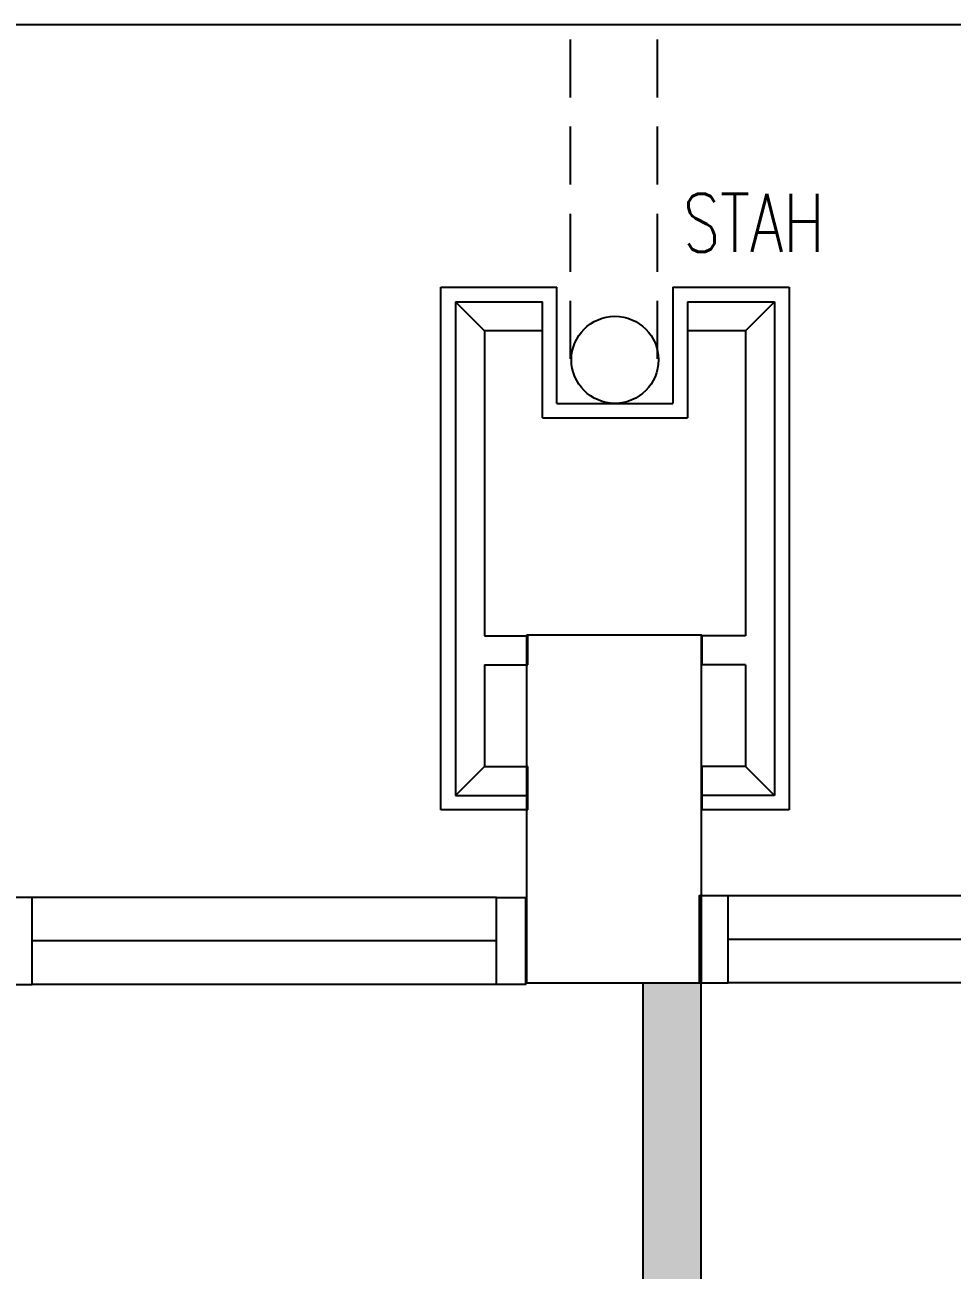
# Model space of a CAD drawing. Header units: inches. Extents: x -106706990 to 300603, y -86718466 to 1728185.
# Drawn here: x 29824 to 31421, y 43710 to 45854 of the extents above; entities that cross this region are included whole.
import ezdxf

# ---------------------------------------------------------------- set-up
doc = ezdxf.new("R2010")
doc.units = ezdxf.units.IN
doc.header["$MEASUREMENT"] = 0
doc.linetypes.add('HIDDEN', pattern=[0.375, 0.25, -0.125])
for name, color, linetype in [('A-ARR', 4, 'Continuous'), ('A-COLUMN', 3, 'Continuous'), ('A-DRAIN', 9, 'Continuous'), ('A-HATCH', 8, 'Continuous'), ('A-NOTE', 2, 'Continuous'), ('A-PANEL', 13, 'Continuous'), ('A-PARTITION', 4, 'Continuous'), ('A-RWDP', 4, 'Continuous'), ('A-SYM', 8, 'Continuous'), ('A-WIN', 9, 'Continuous')]:
    doc.layers.add(name, color=color, linetype=linetype)
doc.styles.add('ROMANS', font='romans.shx', dxfattribs={"width": 0.75, "height": 200})

# ---------------------------------------------------------------- blocks, each defined once
blk = doc.blocks.new('A$C75E66BF6')
at = {"layer": 'A-NOTE', "color": 8, "linetype": 'Continuous', "ltscale": 500}
for p, q in [((75, 825), (25, 875)), ((150, 875), (150, 825)), ((450, 875), (450, 825)), ((525, 825), (575, 875)), ((75, 650.3), (75, 825)), ((75, 825), (150, 825)), ((525, 825), (450, 825)), ((525, 650.3), (525, 825)), ((75, 650.3), (150, 650.3)), ((150, 650.3), (150, 600.3)), ((525, 650.3), (450, 650.3)), ((450, 650.3), (450, 600.3)), ((75, 75), (75, 600.3)), ((75, 600.3), (150, 600.3)), ((525, 600.3), (450, 600.3)), ((525, 75), (525, 600.3)), ((75, 75), (25, 25)), ((75, 75), (175, 75)), ((425, 75), (525, 75)), ((525, 75), (575, 25))]:
    blk.add_line(p, q, dxfattribs=at)
at = {"layer": 'A-PANEL', "color": 8}
for p, q in [((0, 0), (0, 900)), ((0, 900), (150, 900)), ((150, 900), (150, 875)), ((450, 900), (600, 900)), ((450, 900), (450, 875)), ((600, 900), (600, 0)), ((25, 875), (150, 875)), ((25, 25), (25, 875)), ((575, 875), (450, 875)), ((575, 25), (575, 875)), ((425, 225), (175, 225)), ((175, 25), (175, 225)), ((425, 225), (425, 25)), ((400, 200), (200, 200)), ((200, 0), (200, 200)), ((400, 200), (400, 0)), ((175, 25), (25, 25)), ((575, 25), (425, 25)), ((200, 0), (0, 0)), ((600, 0), (400, 0))]:
    blk.add_line(p, q, dxfattribs=at)
at = {"layer": 'A-RWDP', "color": 8}
blk.add_circle((300, 125), 75, dxfattribs=at)
blk = doc.blocks.new('A$C04C40081')
at = {"layer": 'A-WIN', "color": 8}
for p, q in [((850, 150), (50, 150)), ((850, 75), (50, 75)), ((850, 0), (50, 0))]:
    blk.add_line(p, q, dxfattribs=at)
at = {"layer": 'A-WIN', "color": 8, "linetype": 'Continuous'}
for points in [[(50, 150), (0, 150), (0, 0), (50, 0)], [(850, 150), (900, 150), (900, 0), (850, 0)]]:
    blk.add_lwpolyline(points, close=True, dxfattribs=at)

msp = doc.modelspace()

# ---------------------------------------------------------------- hatches: boundary and pattern name
at = {"layer": 'A-HATCH'}
h = msp.add_hatch(dxfattribs=at)
h.set_pattern_fill('DOTS', color=8, scale=800)
h.set_pattern_definition([(0, (2570.67, -195605.69), (25, 50), [0, -50])])
h.paths.add_polyline_path([(26488.8, 44204.4), (26388.8, 44204.4), (26388.8, 42154.4), (26488.8, 42154.4)])
h.paths.add_polyline_path([(30838.8, 41254.4), (26388.8, 41254.4), (26388.8, 41154.4), (26488.8, 41154.4), (30838.8, 41154.4)])
h.paths.add_polyline_path([(30988.8, 44204.4), (30888.8, 44204.4), (30888.8, 43654.4), (30988.8, 43654.4)])
h.paths.add_polyline_path([(30988.8, 41254.4), (30888.8, 41254.4), (30838.8, 41254.4), (30838.8, 41154.4), (30988.8, 41154.4)])
h.paths.add_polyline_path([(26488.8, 40254.4), (26388.8, 40254.4), (26388.8, 40004.4), (26488.8, 40004.4)])
h.paths.add_polyline_path([(30888.8, 40029.4), (30988.8, 40029.4), (30988.8, 40254.4), (30888.8, 40254.4)])

# ---------------------------------------------------------------- linework, layer by layer
at = {"layer": 'A-COLUMN', "color": 8}
msp.add_lwpolyline([(30688.8, 44804.4), (30988.8, 44804.4), (30988.8, 44204.4), (30688.8, 44204.4)], close=True, dxfattribs=at)
at = {"layer": 'A-DRAIN', "color": 8, "linetype": 'Continuous', "ltscale": 1000}
msp.add_line((44338.8, 45854.4), (18838.8, 45854.4), dxfattribs=at)
at = {"layer": 'A-PARTITION', "color": 8}
for p, q in [((30888.8, 44204.4), (30888.8, 43604.4)), ((30988.8, 43604.4), (30988.8, 44204.4))]:
    msp.add_line(p, q, dxfattribs=at)
at = {"layer": 'A-RWDP', "color": 8, "linetype": 'HIDDEN', "ltscale": 400}
for p, q in [((30763.8, 45279.4), (30763.8, 45854.4)), ((30913.8, 45279.4), (30913.8, 45854.4))]:
    msp.add_line(p, q, dxfattribs=at)

# ---------------------------------------------------------------- block references
at = {"layer": 'A-ARR', "color": 8, "rotation": 180}
msp.add_blockref('A$C75E66BF6', (31140.5, 45402.7), dxfattribs=at)
at = {"layer": 'A-WIN', "color": 8}
for p in [(29786.2, 44202.2), (30985.8, 44204.8)]:
    msp.add_blockref('A$C04C40081', p, dxfattribs=at)

# ---------------------------------------------------------------- texts
at = {"layer": 'A-SYM', "color": 8, "linetype": 'HIDDEN', "ltscale": 500, "style": 'ROMANS', "width": 0.75}
msp.add_text('STAH', height=100, dxfattribs=at).set_placement((30957.3, 45463.7))

doc.saveas('drawing.dxf')
